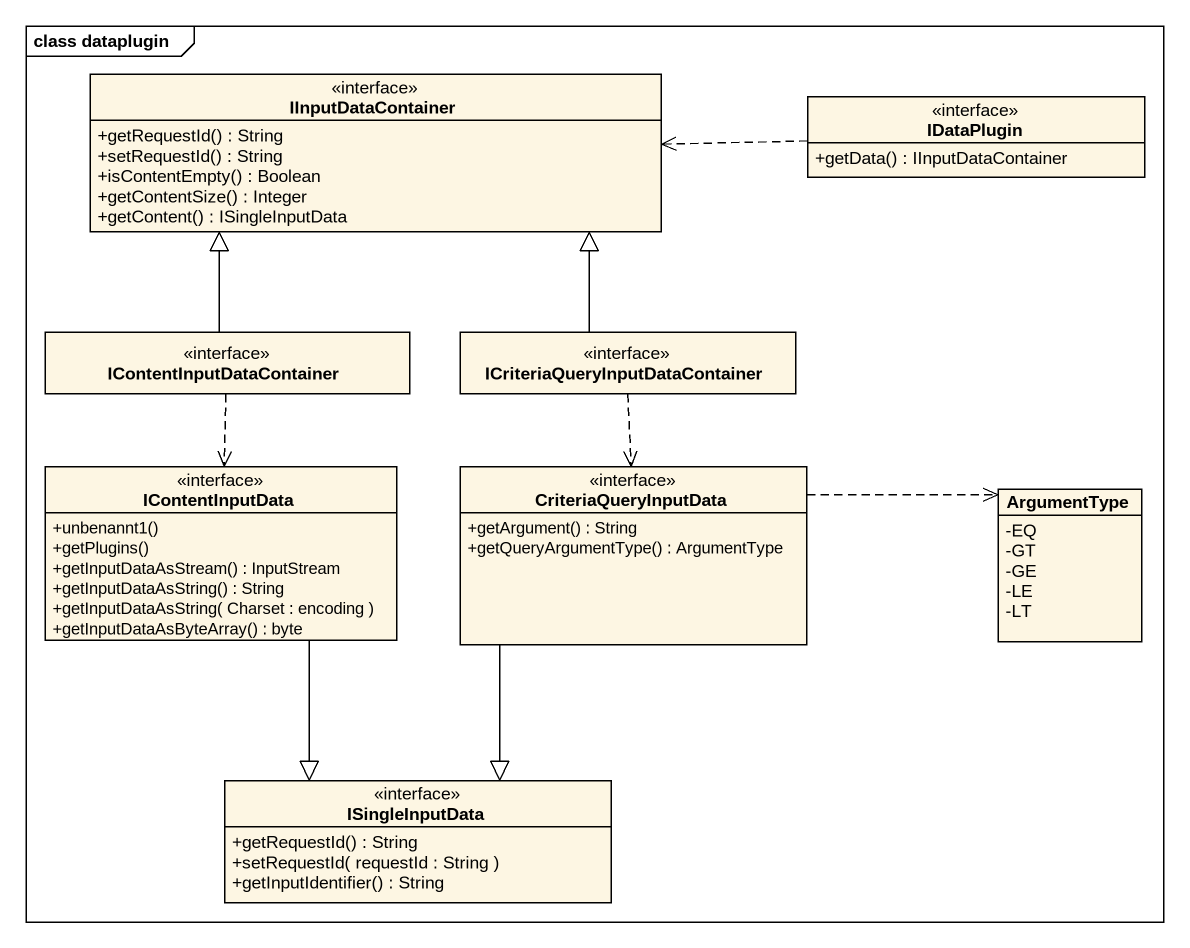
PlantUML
@startuml
mainframe class dataplugin
hide circle
hide empty members
skinparam classAttributeIconSize 0
interface IInputDataContainer {
  +getRequestId() : String
  +setRequestId() : String
  +isContentEmpty() : Boolean
  +getContentSize() : Integer
  +getContent() : ISingleInputData
}
interface IDataPlugin {
  +getData() : IInputDataContainer
}
interface IContentInputDataContainer
interface "ICriteriaQueryInputDataContainer" as ICriteriaQueryInputDataConta
interface IContentInputData {
  +unbenannt1()
  +getPlugins()
  +getInputDataAsStream() : InputStream
  +getInputDataAsString() : String
  +getInputDataAsString( Charset : encoding )
  +getInputDataAsByteArray() : byte
}
interface CriteriaQueryInputData {
  +getArgument() : String
  +getQueryArgumentType() : ArgumentType
}
class ArgumentType {
  -EQ
  -GT
  -GE
  -LE
  -LT
}
interface ISingleInputData {
  +getRequestId() : String
  +setRequestId( requestId : String )
  +getInputIdentifier() : String
}
IDataPlugin .left.> IInputDataContainer
IContentInputDataContainer -up-|> IInputDataContainer
IContentInputDataContainer ..> IContentInputData
ICriteriaQueryInputDataConta -up-|> IInputDataContainer
ICriteriaQueryInputDataConta ..> CriteriaQueryInputData
IContentInputData --|> ISingleInputData
CriteriaQueryInputData .right.> ArgumentType
CriteriaQueryInputData --|> ISingleInputData
@enduml
